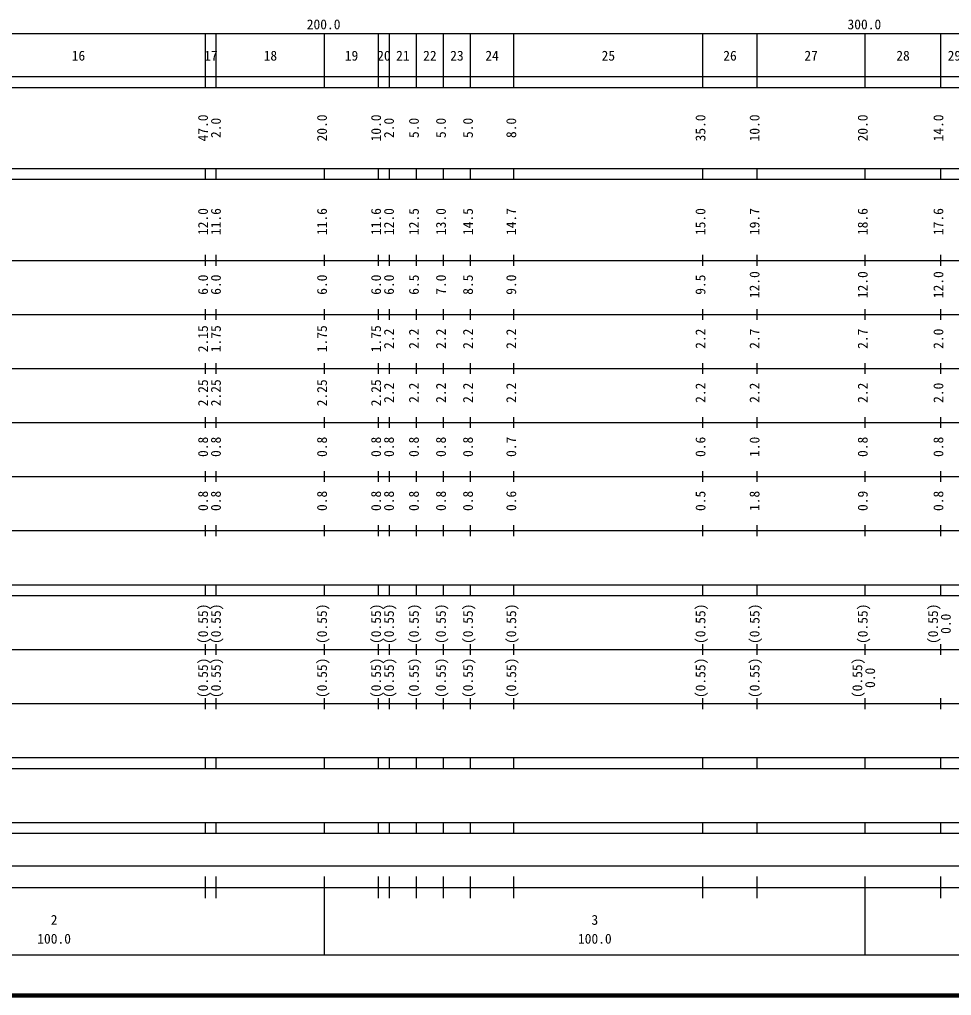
# Model space of a CAD drawing. Units: millimetres on the paper, enlarged 1000 times. Extents: x 40000 to 680000, y 20000 to 380000.
# Drawn here: x 211605 to 383957, y 20000 to 200558 of the extents above; entities that cross this region are included whole.
import ezdxf
from ezdxf.enums import TextEntityAlignment as Align

# ---------------------------------------------------------------- set-up
doc = ezdxf.new("R2010")
doc.units = ezdxf.units.MM
doc.header["$LTSCALE"] = 1000
doc.layers.add('M-TTL', color=2, linetype='Continuous', lineweight=140)
doc.layers.add('M-TTL-BAND', color=7, linetype='Continuous', lineweight=25)
doc.styles.add('ＭＳ ゴシック', font='')
doc.styles.get('ＭＳ ゴシック').set_extended_font_data('MS Gothic')

msp = doc.modelspace()

# ---------------------------------------------------------------- linework, layer by layer
at = {"layer": 'M-TTL'}
msp.add_line((40000, 20000), (680000, 20000), dxfattribs=at)
at = {"layer": 'M-TTL-BAND'}
for p, q in [((68000, 198000), (579000, 198000)), ((246000, 188000), (246000, 198000)), ((248000, 188000), (248000, 198000)), ((268000, 188000), (268000, 198000)), ((278000, 188000), (278000, 198000)), ((280000, 188000), (280000, 198000)), ((285000, 188000), (285000, 198000)), ((290000, 188000), (290000, 198000)), ((295000, 188000), (295000, 198000)), ((303000, 188000), (303000, 198000)), ((338000, 188000), (338000, 198000)), ((348000, 188000), (348000, 198000)), ((368000, 188000), (368000, 198000)), ((382000, 188000), (382000, 198000)), ((40000, 190000), (579000, 190000)), ((40000, 188000), (579000, 188000)), ((40000, 173000), (579000, 173000)), ((246000, 171000), (246000, 173000)), ((248000, 171000), (248000, 173000)), ((268000, 171000), (268000, 173000)), ((278000, 171000), (278000, 173000)), ((280000, 171000), (280000, 173000)), ((285000, 171000), (285000, 173000)), ((290000, 171000), (290000, 173000)), ((295000, 171000), (295000, 173000)), ((303000, 171000), (303000, 173000)), ((338000, 171000), (338000, 173000)), ((348000, 171000), (348000, 173000)), ((368000, 171000), (368000, 173000)), ((382000, 171000), (382000, 173000)), ((40000, 171000), (579000, 171000)), ((40000, 156000), (579000, 156000)), ((246000, 155000), (246000, 157000)), ((248000, 155000), (248000, 157000)), ((268000, 155000), (268000, 157000)), ((278000, 155000), (278000, 157000)), ((280000, 155000), (280000, 157000)), ((285000, 155000), (285000, 157000)), ((290000, 155000), (290000, 157000)), ((295000, 155000), (295000, 157000)), ((303000, 155000), (303000, 157000)), ((338000, 155000), (338000, 157000)), ((348000, 155000), (348000, 157000)), ((368000, 155000), (368000, 157000)), ((382000, 155000), (382000, 157000)), ((246000, 145000), (246000, 147000)), ((248000, 145000), (248000, 147000)), ((268000, 145000), (268000, 147000)), ((278000, 145000), (278000, 147000)), ((280000, 145000), (280000, 147000)), ((285000, 145000), (285000, 147000)), ((290000, 145000), (290000, 147000)), ((295000, 145000), (295000, 147000)), ((303000, 145000), (303000, 147000)), ((338000, 145000), (338000, 147000)), ((348000, 145000), (348000, 147000)), ((368000, 145000), (368000, 147000)), ((382000, 145000), (382000, 147000)), ((46000, 146000), (579000, 146000)), ((52000, 136000), (579000, 136000)), ((246000, 135000), (246000, 137000)), ((248000, 135000), (248000, 137000)), ((268000, 135000), (268000, 137000)), ((278000, 135000), (278000, 137000)), ((280000, 135000), (280000, 137000)), ((285000, 135000), (285000, 137000)), ((290000, 135000), (290000, 137000)), ((295000, 135000), (295000, 137000)), ((303000, 135000), (303000, 137000)), ((338000, 135000), (338000, 137000)), ((348000, 135000), (348000, 137000)), ((368000, 135000), (368000, 137000)), ((382000, 135000), (382000, 137000)), ((246000, 125000), (246000, 127000)), ((248000, 125000), (248000, 127000)), ((268000, 125000), (268000, 127000)), ((278000, 125000), (278000, 127000)), ((280000, 125000), (280000, 127000)), ((285000, 125000), (285000, 127000)), ((290000, 125000), (290000, 127000)), ((295000, 125000), (295000, 127000)), ((303000, 125000), (303000, 127000)), ((338000, 125000), (338000, 127000)), ((348000, 125000), (348000, 127000)), ((368000, 125000), (368000, 127000)), ((382000, 125000), (382000, 127000)), ((46000, 126000), (579000, 126000)), ((52000, 116000), (579000, 116000)), ((246000, 115000), (246000, 117000)), ((248000, 115000), (248000, 117000)), ((268000, 115000), (268000, 117000)), ((278000, 115000), (278000, 117000)), ((280000, 115000), (280000, 117000)), ((285000, 115000), (285000, 117000)), ((290000, 115000), (290000, 117000)), ((295000, 115000), (295000, 117000)), ((303000, 115000), (303000, 117000)), ((338000, 115000), (338000, 117000)), ((348000, 115000), (348000, 117000)), ((368000, 115000), (368000, 117000)), ((382000, 115000), (382000, 117000)), ((246000, 105000), (246000, 107000)), ((248000, 105000), (248000, 107000)), ((268000, 105000), (268000, 107000)), ((278000, 105000), (278000, 107000)), ((280000, 105000), (280000, 107000)), ((285000, 105000), (285000, 107000)), ((290000, 105000), (290000, 107000)), ((295000, 105000), (295000, 107000)), ((303000, 105000), (303000, 107000)), ((338000, 105000), (338000, 107000)), ((348000, 105000), (348000, 107000)), ((368000, 105000), (368000, 107000)), ((382000, 105000), (382000, 107000)), ((46000, 106000), (579000, 106000)), ((40000, 96000), (579000, 96000)), ((246000, 94000), (246000, 96000)), ((248000, 94000), (248000, 96000)), ((268000, 94000), (268000, 96000)), ((278000, 94000), (278000, 96000)), ((280000, 94000), (280000, 96000)), ((285000, 94000), (285000, 96000)), ((290000, 94000), (290000, 96000)), ((295000, 94000), (295000, 96000)), ((303000, 94000), (303000, 96000)), ((338000, 94000), (338000, 96000)), ((348000, 94000), (348000, 96000)), ((368000, 94000), (368000, 96000)), ((382000, 94000), (382000, 96000)), ((40000, 94000), (579000, 94000)), ((246000, 83000), (246000, 85000)), ((248000, 83000), (248000, 85000)), ((268000, 83000), (268000, 85000)), ((278000, 83000), (278000, 85000)), ((280000, 83000), (280000, 85000)), ((285000, 83000), (285000, 85000)), ((290000, 83000), (290000, 85000)), ((295000, 83000), (295000, 85000)), ((303000, 83000), (303000, 85000)), ((338000, 83000), (338000, 85000)), ((348000, 83000), (348000, 85000)), ((368000, 83000), (368000, 85000)), ((382000, 83000), (382000, 85000)), ((49000, 84000), (579000, 84000)), ((246000, 73000), (246000, 75000)), ((248000, 73000), (248000, 75000)), ((268000, 73000), (268000, 75000)), ((278000, 73000), (278000, 75000)), ((280000, 73000), (280000, 75000)), ((285000, 73000), (285000, 75000)), ((290000, 73000), (290000, 75000)), ((295000, 73000), (295000, 75000)), ((303000, 73000), (303000, 75000)), ((338000, 73000), (338000, 75000)), ((348000, 73000), (348000, 75000)), ((368000, 73000), (368000, 75000)), ((382000, 73000), (382000, 75000)), ((40000, 74000), (579000, 74000)), ((40000, 64000), (579000, 64000)), ((246000, 62000), (246000, 64000)), ((248000, 62000), (248000, 64000)), ((268000, 62000), (268000, 64000)), ((278000, 62000), (278000, 64000)), ((280000, 62000), (280000, 64000)), ((285000, 62000), (285000, 64000)), ((290000, 62000), (290000, 64000)), ((295000, 62000), (295000, 64000)), ((303000, 62000), (303000, 64000)), ((338000, 62000), (338000, 64000)), ((348000, 62000), (348000, 64000)), ((368000, 62000), (368000, 64000)), ((382000, 62000), (382000, 64000)), ((40000, 62000), (579000, 62000)), ((40000, 52000), (579000, 52000)), ((246000, 50000), (246000, 52000)), ((248000, 50000), (248000, 52000)), ((268000, 50000), (268000, 52000)), ((278000, 50000), (278000, 52000)), ((280000, 50000), (280000, 52000)), ((285000, 50000), (285000, 52000)), ((290000, 50000), (290000, 52000)), ((295000, 50000), (295000, 52000)), ((303000, 50000), (303000, 52000)), ((338000, 50000), (338000, 52000)), ((348000, 50000), (348000, 52000)), ((368000, 50000), (368000, 52000)), ((382000, 50000), (382000, 52000)), ((40000, 50000), (579000, 50000)), ((71000, 44000), (565000, 44000)), ((246000, 38000), (246000, 42000)), ((248000, 38000), (248000, 42000)), ((268000, 27500), (268000, 42000)), ((278000, 38000), (278000, 42000)), ((280000, 38000), (280000, 42000)), ((285000, 38000), (285000, 42000)), ((290000, 38000), (290000, 42000)), ((295000, 38000), (295000, 42000)), ((303000, 38000), (303000, 42000)), ((338000, 38000), (338000, 42000)), ((348000, 38000), (348000, 42000)), ((368000, 27500), (368000, 42000)), ((382000, 38000), (382000, 42000)), ((40000, 40000), (579000, 40000)), ((68000, 27500), (579000, 27500))]:
    msp.add_line(p, q, dxfattribs=at)

# ---------------------------------------------------------------- texts
at = {"layer": 'M-TTL-BAND', "style": 'ＭＳ ゴシック'}
for s, p in [('200.0', (267844, 198195)), ('300.0', (367844, 198195)), ('16', (222500, 192405)), ('17', (247000, 192405)), ('18', (258000, 192405)), ('19', (273000, 192405)), ('20', (279000, 192405)), ('21', (282500, 192405)), ('22', (287500, 192405)), ('23', (292500, 192405)), ('24', (299000, 192405)), ('25', (320500, 192405)), ('26', (343000, 192405)), ('27', (358000, 192405)), ('28', (375000, 192405)), ('29', (384500, 192405)), ('2', (218000, 32523)), ('3', (318000, 32523)), ('100.0', (218000, 29033)), ('100.0', (318000, 29033))]:
    msp.add_text(s, height=1833, dxfattribs=at).set_placement(p, align=Align.BOTTOM_CENTER)
for s, p in [('47.0', (247000, 180500)), ('20.0', (269000, 180500)), ('10.0', (279000, 180500)), ('35.0', (339000, 180500)), ('10.0', (349000, 180500)), ('20.0', (369000, 180500)), ('14.0', (383000, 180500)), ('2.0', (249380, 180500)), ('2.0', (281389, 180500)), ('5.0', (286000, 180500)), ('5.0', (291000, 180500)), ('5.0', (296000, 180500)), ('8.0', (304000, 180500)), ('12.0', (247000, 163174)), ('11.6', (249380, 163174)), ('11.6', (269000, 163174)), ('11.6', (279000, 163174)), ('12.0', (281389, 163174)), ('12.5', (286000, 163174)), ('13.0', (291000, 163174)), ('14.5', (296000, 163174)), ('14.7', (304000, 163174)), ('15.0', (339000, 163174)), ('19.7', (349000, 163174)), ('18.6', (369000, 163174)), ('17.6', (383000, 163174)), ('12.0', (349000, 151500)), ('12.0', (369000, 151500)), ('12.0', (383000, 151500)), ('6.0', (247000, 151500)), ('6.0', (249380, 151500)), ('6.0', (269000, 151500)), ('6.0', (279000, 151500)), ('6.0', (281389, 151500)), ('6.5', (286000, 151500)), ('7.0', (291000, 151500)), ('8.5', (296000, 151500)), ('9.0', (304000, 151500)), ('9.5', (339000, 151500)), ('2.15', (247000, 141500)), ('1.75', (249380, 141500)), ('1.75', (269000, 141500)), ('1.75', (279000, 141500)), ('2.2', (281389, 141500)), ('2.2', (286000, 141500)), ('2.2', (291000, 141500)), ('2.2', (296000, 141500)), ('2.2', (304000, 141500)), ('2.2', (339000, 141500)), ('2.7', (349000, 141500)), ('2.7', (369000, 141500)), ('2.0', (383000, 141500)), ('2.25', (247000, 131500)), ('2.25', (249380, 131500)), ('2.25', (269000, 131500)), ('2.25', (279000, 131500)), ('2.2', (281389, 131500)), ('2.2', (286000, 131500)), ('2.2', (291000, 131500)), ('2.2', (296000, 131500)), ('2.2', (304000, 131500)), ('2.2', (339000, 131500)), ('2.2', (349000, 131500)), ('2.2', (369000, 131500)), ('2.0', (383000, 131500)), ('0.8', (247000, 121500)), ('0.8', (249380, 121500)), ('0.8', (269000, 121500)), ('0.8', (279000, 121500)), ('0.8', (281389, 121500)), ('0.8', (286000, 121500)), ('0.8', (291000, 121500)), ('0.8', (296000, 121500)), ('0.7', (304000, 121500)), ('0.6', (339000, 121500)), ('1.0', (349000, 121500)), ('0.8', (369000, 121500)), ('0.8', (383000, 121500)), ('0.8', (247000, 111500)), ('0.8', (249380, 111500)), ('0.8', (269000, 111500)), ('0.8', (279000, 111500)), ('0.8', (281389, 111500)), ('0.8', (286000, 111500)), ('0.8', (291000, 111500)), ('0.8', (296000, 111500)), ('0.6', (304000, 111500)), ('0.5', (339000, 111500)), ('1.8', (349000, 111500)), ('0.9', (369000, 111500)), ('0.8', (383000, 111500)), ('(0.55)', (247000, 88764)), ('(0.55)', (249380, 88764)), ('(0.55)', (269000, 88764)), ('(0.55)', (279000, 88764)), ('(0.55)', (281389, 88764)), ('(0.55)', (286000, 88764)), ('(0.55)', (291000, 88764)), ('(0.55)', (296000, 88764)), ('(0.55)', (304000, 88764)), ('(0.55)', (339000, 88764)), ('(0.55)', (349000, 88764)), ('(0.55)', (369000, 88764)), ('(0.55)', (382000, 88764)), ('0.0', (384370, 88764)), ('(0.55)', (247000, 78764)), ('(0.55)', (249380, 78764)), ('(0.55)', (269000, 78764)), ('(0.55)', (279000, 78764)), ('(0.55)', (281389, 78764)), ('(0.55)', (286000, 78764)), ('(0.55)', (291000, 78764)), ('(0.55)', (296000, 78764)), ('(0.55)', (304000, 78764)), ('(0.55)', (339000, 78764)), ('(0.55)', (349000, 78764)), ('(0.55)', (368000, 78764)), ('0.0', (370370, 78764))]:
    msp.add_text(s, height=1833, rotation=90, dxfattribs=at).set_placement(p, align=Align.BOTTOM_CENTER)

doc.saveas('drawing.dxf')
